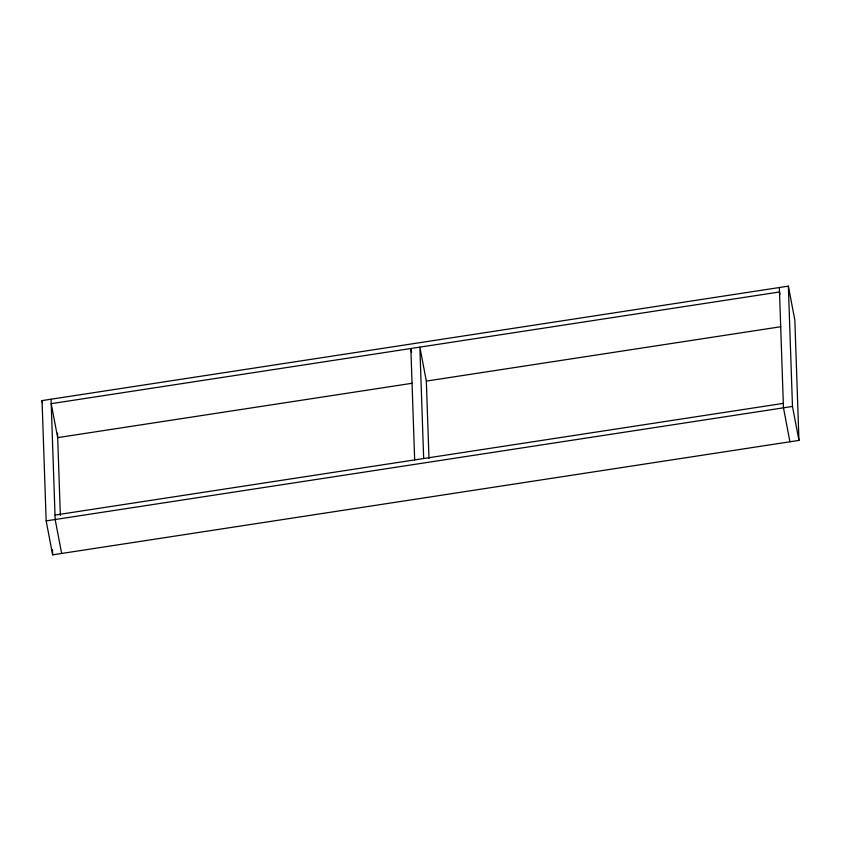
<?xml version="1.0" encoding="UTF-8"?>
<svg xmlns="http://www.w3.org/2000/svg" width="841" height="841" viewBox="0 0 841 841"><rect width="100%" height="100%" fill="white"/><g stroke="black" fill="none" stroke-linecap="round" stroke-linejoin="round"><path stroke-width="1.26" d="M42.05 400.6L788.364 286.15L794.84 320.106L798.95 440.4L52.636 554.85L46.16 520.894L42.05 400.6L42.534 403.112M412.101 383.275L57.682 437.625L51.206 403.669L779.512 291.974L779.985 294.497M426.376 381.089L780.795 326.728M55.012 515.06L783.318 403.375M46.16 520.894L792.474 406.445L788.364 286.15M792.474 406.445L798.95 440.4M789.941 441.777L783.465 407.822L779.355 287.527M411.575 352.284L410.86 348.51L414.666 459.911M61.645 553.473L55.17 519.517L51.059 399.223M428.984 458.408L426.334 381.089L419.859 347.133L423.664 458.524M57.535 433.178L60.352 515.554M52.457 549.625L52.636 554.85"/></g></svg>
